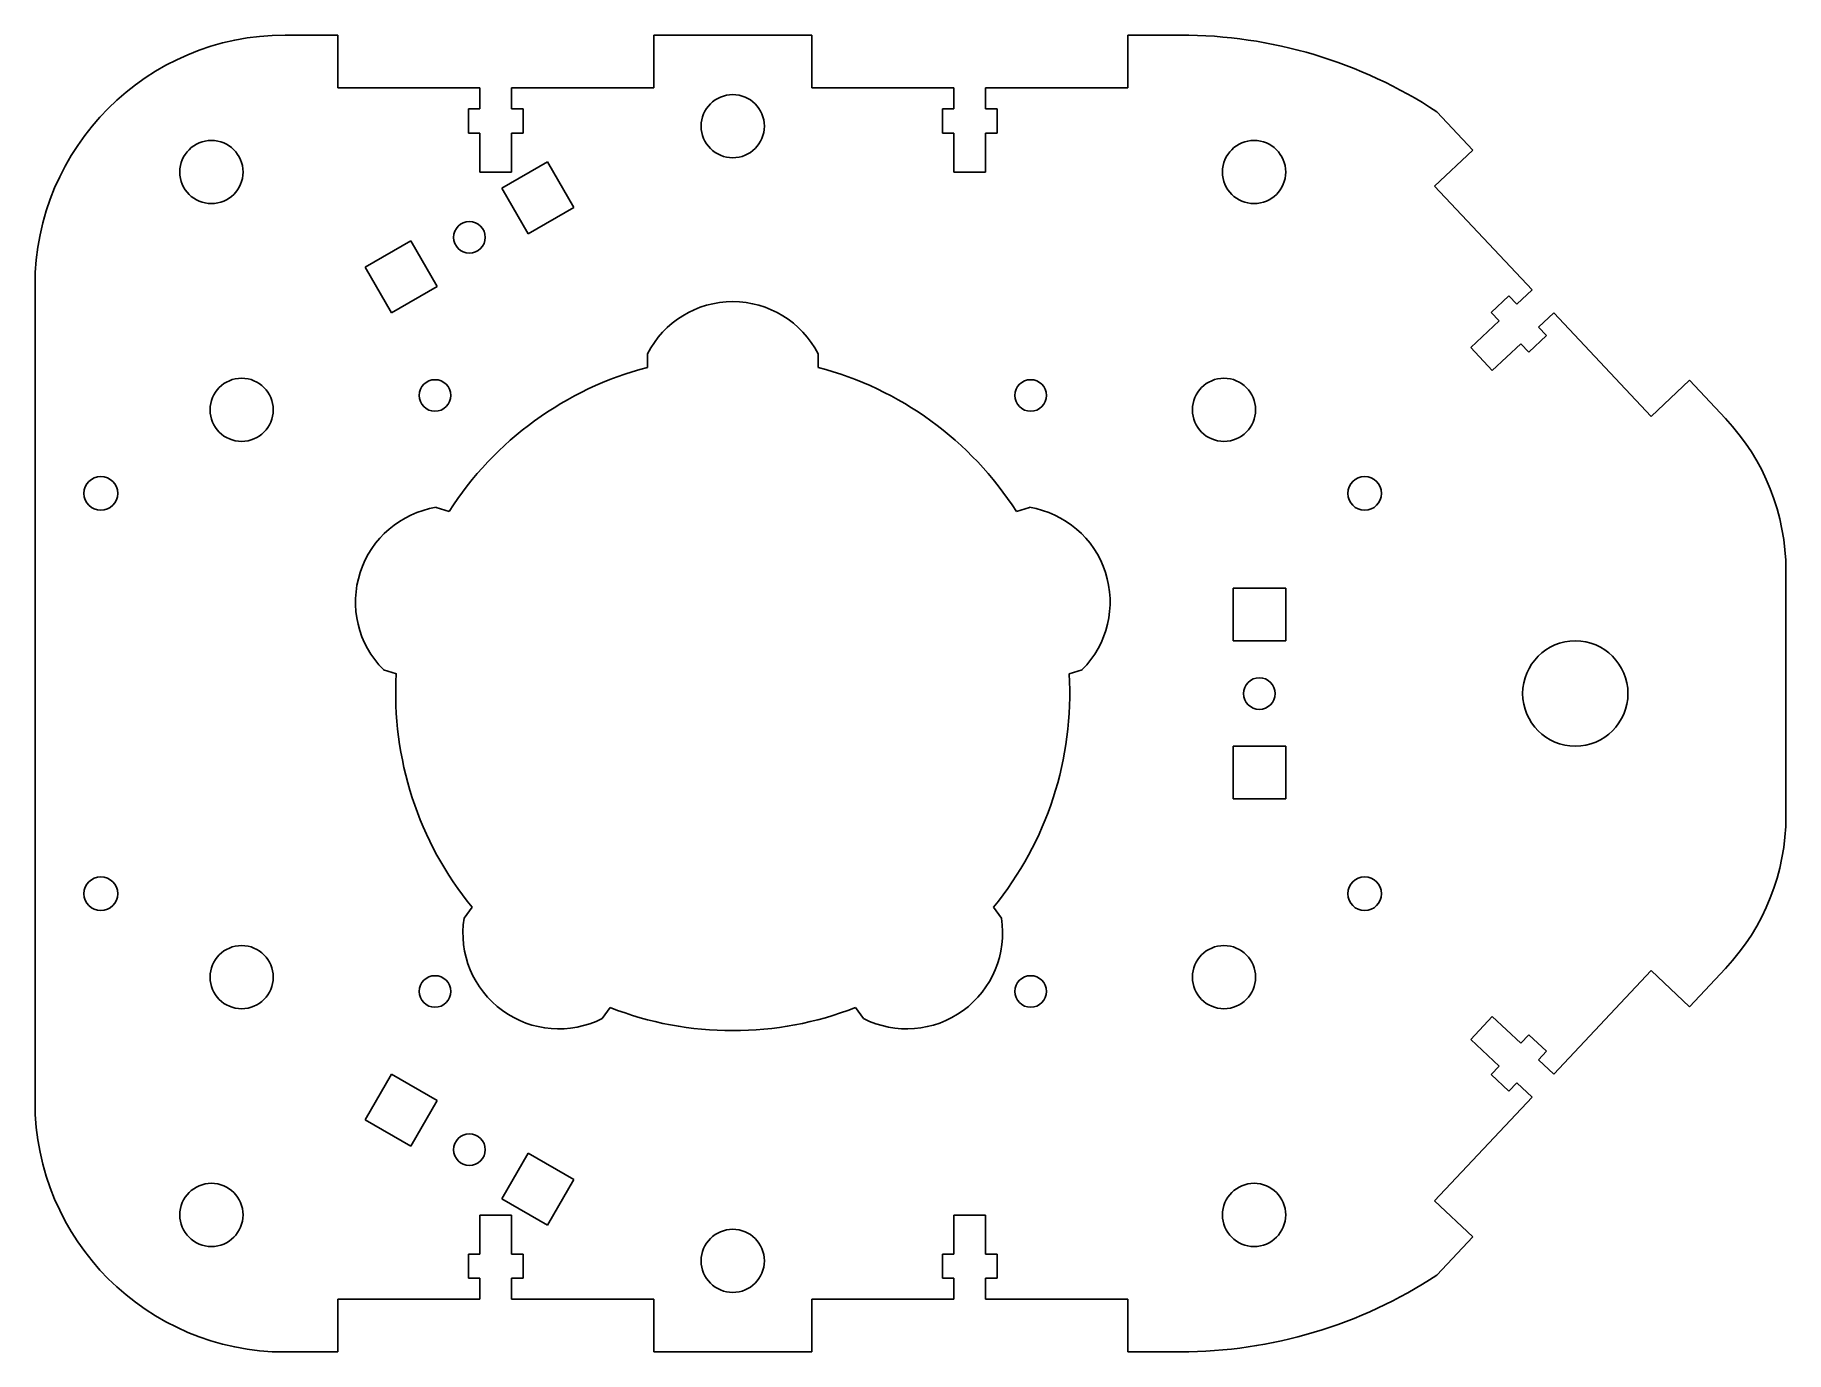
# Model space of a CAD drawing. Header units: millimetres. Extents: x -90 to 76, y -67 to 58.
import ezdxf

# ---------------------------------------------------------------- set-up
doc = ezdxf.new("R2010")
doc.units = ezdxf.units.MM

msp = doc.modelspace()

# ---------------------------------------------------------------- linework, layer by layer
at = {"color": 7, "linetype": 'Continuous', "lineweight": 25}
for p, q in [((-61.61, 58.49), (-66.61, 58.49)), ((-61.61, 53.49), (-61.61, 58.49)), ((-16.61, 58.49), (-31.61, 58.49)), ((-31.61, 58.49), (-31.61, 53.49)), ((-16.61, 53.49), (-16.61, 58.49)), ((18.39, 58.49), (13.39, 58.49)), ((13.39, 58.49), (13.39, 53.49)), ((-48.11, 53.49), (-61.61, 53.49)), ((-48.11, 51.49), (-48.11, 53.49)), ((-31.61, 53.49), (-45.11, 53.49)), ((-45.11, 53.49), (-45.11, 51.49)), ((-3.11, 53.49), (-16.61, 53.49)), ((-3.11, 51.49), (-3.11, 53.49)), ((13.39, 53.49), (-0.11, 53.49)), ((-0.11, 53.49), (-0.11, 51.49)), ((-49.21, 49.19), (-49.21, 51.49)), ((-49.21, 51.49), (-48.11, 51.49)), ((-45.11, 51.49), (-44.01, 51.49)), ((-44.01, 51.49), (-44.01, 49.19)), ((-4.21, 49.19), (-4.21, 51.49)), ((-4.21, 51.49), (-3.11, 51.49)), ((-0.11, 51.49), (0.99, 51.49)), ((0.99, 51.49), (0.99, 49.19)), ((46.17, 47.57), (42.74, 51.21)), ((-48.11, 49.19), (-49.21, 49.19)), ((-48.11, 45.49), (-48.11, 49.19)), ((-44.01, 49.19), (-45.11, 49.19)), ((-45.11, 49.19), (-45.11, 45.49)), ((-3.11, 49.19), (-4.21, 49.19)), ((-3.11, 45.49), (-3.11, 49.19)), ((0.99, 49.19), (-0.11, 49.19)), ((-0.11, 49.19), (-0.11, 45.49)), ((42.53, 44.14), (46.17, 47.57)), ((-45.11, 45.49), (-48.11, 45.49)), ((-41.7, 46.46), (-46.03, 43.96)), ((-39.2, 42.13), (-41.7, 46.46)), ((-0.11, 45.49), (-3.11, 45.49)), ((-46.03, 43.96), (-43.53, 39.63)), ((51.78, 34.31), (42.53, 44.14)), ((-43.53, 39.63), (-39.2, 42.13)), ((-54.69, 38.96), (-59.02, 36.46)), ((-52.19, 34.63), (-54.69, 38.96)), ((-59.02, 36.46), (-56.52, 32.13)), ((-90.36, 34.74), (-90.36, -42.76)), ((-56.52, 32.13), (-52.19, 34.63)), ((47.9, 32.17), (49.57, 33.74)), ((49.57, 33.74), (50.33, 32.94)), ((50.33, 32.94), (51.78, 34.31)), ((48.65, 31.37), (47.9, 32.17)), ((53.84, 32.13), (52.38, 30.76)), ((63.09, 22.3), (53.84, 32.13)), ((45.96, 28.83), (48.65, 31.37)), ((53.14, 29.96), (51.46, 28.38)), ((52.38, 30.76), (53.14, 29.96)), ((48.01, 26.64), (45.96, 28.83)), ((50.71, 29.18), (48.01, 26.64)), ((51.46, 28.38), (50.71, 29.18)), ((-32.21, 28.24), (-32.21, 26.95)), ((-16.01, 26.95), (-16.01, 28.24)), ((66.73, 25.72), (63.09, 22.3)), ((70.16, 22.08), (66.73, 25.72)), ((-51.05, 13.26), (-52.27, 13.66)), ((4.06, 13.66), (2.83, 13.26)), ((75.89, -15.64), (75.89, 7.63)), ((23.39, 5.99), (23.39, 0.99)), ((28.39, 5.99), (23.39, 5.99)), ((28.39, 0.99), (28.39, 5.99)), ((23.39, 0.99), (28.39, 0.99)), ((-57.28, -1.75), (-56.05, -2.14)), ((7.84, -2.14), (9.06, -1.75)), ((23.39, -9.01), (23.39, -14.01)), ((28.39, -9.01), (23.39, -9.01)), ((28.39, -14.01), (28.39, -9.01)), ((23.39, -14.01), (28.39, -14.01)), ((-48.86, -24.29), (-49.62, -25.33)), ((1.4, -25.33), (0.64, -24.29)), ((53.84, -40.14), (63.09, -30.31)), ((63.09, -30.31), (66.73, -33.74)), ((66.73, -33.74), (70.16, -30.1)), ((-36.51, -34.86), (-35.75, -33.81)), ((-12.47, -33.81), (-11.71, -34.86)), ((45.96, -36.84), (48.01, -34.66)), ((48.01, -34.66), (50.71, -37.19)), ((50.71, -37.19), (51.46, -36.39)), ((51.46, -36.39), (53.14, -37.97)), ((48.65, -39.38), (45.96, -36.84)), ((53.14, -37.97), (52.38, -38.77)), ((47.9, -40.18), (48.65, -39.38)), ((52.38, -38.77), (53.84, -40.14)), ((-56.52, -40.14), (-59.02, -44.47)), ((-52.19, -42.64), (-56.52, -40.14)), ((49.57, -41.76), (47.9, -40.18)), ((50.33, -40.96), (49.57, -41.76)), ((51.78, -42.33), (50.33, -40.96)), ((-54.69, -46.97), (-52.19, -42.64)), ((42.53, -52.16), (51.78, -42.33)), ((-59.02, -44.47), (-54.69, -46.97)), ((-43.53, -47.64), (-46.03, -51.97)), ((-39.2, -50.14), (-43.53, -47.64)), ((-41.7, -54.47), (-39.2, -50.14)), ((-46.03, -51.97), (-41.7, -54.47)), ((46.17, -55.58), (42.53, -52.16)), ((-48.11, -57.21), (-48.11, -53.51)), ((-48.11, -53.51), (-45.11, -53.51)), ((-45.11, -53.51), (-45.11, -57.21)), ((-3.11, -57.21), (-3.11, -53.51)), ((-3.11, -53.51), (-0.11, -53.51)), ((-0.11, -53.51), (-0.11, -57.21)), ((42.74, -59.23), (46.17, -55.58)), ((-49.21, -59.51), (-49.21, -57.21)), ((-49.21, -57.21), (-48.11, -57.21)), ((-45.11, -57.21), (-44.01, -57.21)), ((-44.01, -57.21), (-44.01, -59.51)), ((-4.21, -59.51), (-4.21, -57.21)), ((-4.21, -57.21), (-3.11, -57.21)), ((-0.11, -57.21), (0.99, -57.21)), ((0.99, -57.21), (0.99, -59.51)), ((-48.11, -59.51), (-49.21, -59.51)), ((-48.11, -61.51), (-48.11, -59.51)), ((-44.01, -59.51), (-45.11, -59.51)), ((-45.11, -59.51), (-45.11, -61.51)), ((-3.11, -59.51), (-4.21, -59.51)), ((-3.11, -61.51), (-3.11, -59.51)), ((0.99, -59.51), (-0.11, -59.51)), ((-0.11, -59.51), (-0.11, -61.51)), ((-61.61, -66.51), (-61.61, -61.51)), ((-61.61, -61.51), (-48.11, -61.51)), ((-45.11, -61.51), (-31.61, -61.51)), ((-31.61, -61.51), (-31.61, -66.51)), ((-16.61, -66.51), (-16.61, -61.51)), ((-16.61, -61.51), (-3.11, -61.51)), ((-0.11, -61.51), (13.39, -61.51)), ((13.39, -61.51), (13.39, -66.51)), ((-66.61, -66.51), (-61.61, -66.51)), ((-31.61, -66.51), (-16.61, -66.51)), ((13.39, -66.51), (18.39, -66.51))]:
    msp.add_line(p, q, dxfattribs=at)
for centre, radius in [((-24.11, 49.84), 3), ((-73.61, 45.49), 3), ((25.39, 45.49), 3), ((-49.11, 39.29), 1.5), ((-70.74, 22.92), 3), ((-52.39, 24.28), 1.5), ((4.18, 24.28), 1.5), ((22.53, 22.92), 3), ((-84.11, 14.99), 1.6), ((35.89, 14.99), 1.6), ((55.89, -4.01), 5), ((25.89, -4.01), 1.5), ((-84.11, -23.01), 1.6), ((35.89, -23.01), 1.6), ((-70.74, -30.93), 3), ((22.53, -30.93), 3), ((-52.39, -32.29), 1.5), ((4.18, -32.29), 1.5), ((-49.11, -47.31), 1.5), ((-73.61, -53.5), 3), ((25.39, -53.5), 3), ((-24.11, -57.86), 3)]:
    msp.add_circle(centre, radius, dxfattribs=at)
for centre, radius, start, end in [((-66.61, 34.74), 23.75, 90, 180), ((18.39, 14.13), 44.36, 56.7055, 90), ((-24.11, 24.09), 9.1, 27.1129, 152.8871), ((-24.11, -4.01), 32, 104.6625, 147.3375), ((-24.11, -4.01), 32, 32.6625, 75.3375), ((54.8, 7.63), 21.09, 0, 43.2643), ((-50.83, 4.68), 9.1, 99.1129, 224.8871), ((2.62, 4.68), 9.1, 315.1129, 80.8871), ((-24.11, -4.01), 32, 176.6625, 219.3375), ((-24.11, -4.01), 32, 320.6625, 3.3375), ((54.8, -15.64), 21.09, 316.7357, 0), ((-40.63, -26.74), 9.1, 171.1129, 296.8871), ((-7.59, -26.74), 9.1, 243.1129, 8.8871), ((-24.11, -4.01), 32, 248.6625, 291.3375), ((-66.61, -42.76), 23.75, 180, 270), ((18.39, -22.14), 44.36, 270, 303.2945)]:
    msp.add_arc(centre, radius, start, end, dxfattribs=at)

doc.saveas('drawing.dxf')
